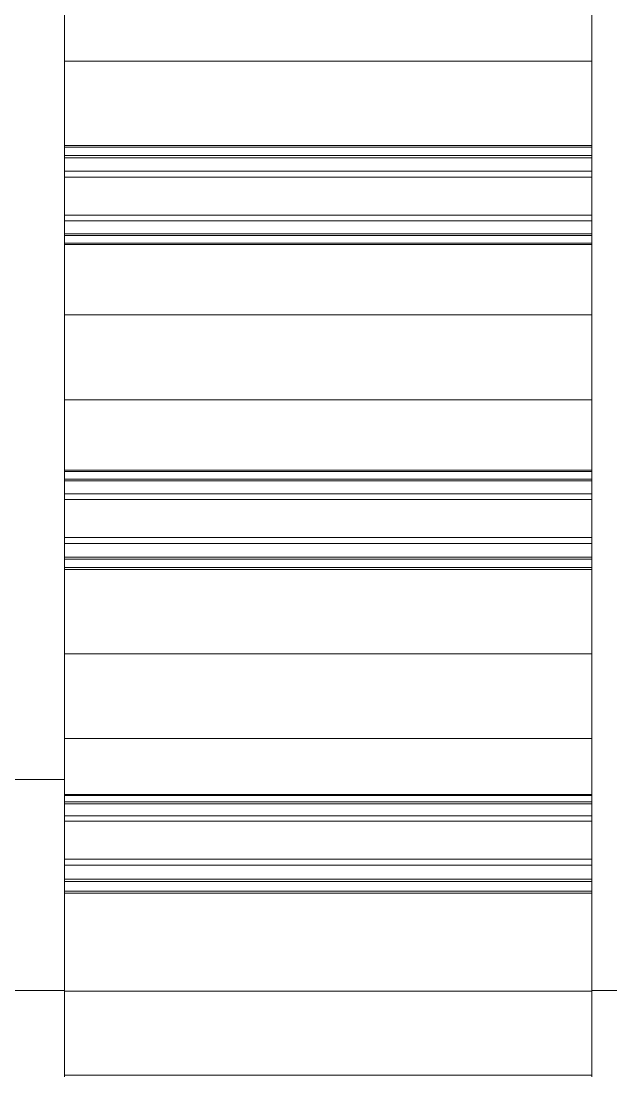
# Model space of a CAD drawing. Header units: millimetres. Extents: x 278858 to 279223, y 218711 to 219074.
# Drawn here: x 279163.72 to 279169.31, y 218914.02 to 218924.01 of the extents above; entities that cross this region are included whole.
import ezdxf

# ---------------------------------------------------------------- set-up
doc = ezdxf.new("R2010")
doc.units = ezdxf.units.MM
doc.header["$LTSCALE"] = 2
doc.layers.add('AM_9', color=251, linetype='Continuous', lineweight=15)

msp = doc.modelspace()

# ---------------------------------------------------------------- linework, layer by layer
at = {"layer": 'AM_9'}
for p, q in [((279164.1308, 218924.4379), (279164.1308, 218923.6363)), ((279169.1308, 218923.6363), (279169.1308, 218924.4379)), ((279164.1308, 218923.6087), (279164.1308, 218923.6363)), ((279164.1308, 218923.6363), (279169.1308, 218923.6363)), ((279169.1308, 218923.6363), (279169.1308, 218923.6087)), ((279164.1308, 218923.5815), (279164.1308, 218923.6087)), ((279164.1308, 218923.5547), (279164.1308, 218923.5815)), ((279164.1308, 218923.5283), (279164.1308, 218923.5547)), ((279164.1308, 218923.5023), (279164.1308, 218923.5283)), ((279169.1308, 218923.6087), (279169.1308, 218923.5815)), ((279169.1308, 218923.5815), (279169.1308, 218923.5547)), ((279169.1308, 218923.5547), (279169.1308, 218923.5283)), ((279169.1308, 218923.5283), (279169.1308, 218923.5023)), ((279164.1308, 218923.4768), (279164.1308, 218923.5023)), ((279164.1308, 218923.4516), (279164.1308, 218923.4768)), ((279164.1308, 218923.4268), (279164.1308, 218923.4516)), ((279164.1308, 218923.4024), (279164.1308, 218923.4268)), ((279169.1308, 218923.5023), (279169.1308, 218923.4768)), ((279169.1308, 218923.4768), (279169.1308, 218923.4516)), ((279169.1308, 218923.4516), (279169.1308, 218923.4268)), ((279169.1308, 218923.4268), (279169.1308, 218923.4024)), ((279164.1308, 218923.3783), (279164.1308, 218923.4024)), ((279164.1308, 218923.3547), (279164.1308, 218923.3783)), ((279164.1308, 218923.3314), (279164.1308, 218923.3547)), ((279164.1308, 218923.3086), (279164.1308, 218923.3314)), ((279169.1308, 218923.4024), (279169.1308, 218923.3783)), ((279169.1308, 218923.3783), (279169.1308, 218923.3547)), ((279169.1308, 218923.3547), (279169.1308, 218923.3314)), ((279169.1308, 218923.3314), (279169.1308, 218923.3086)), ((279164.1308, 218923.2861), (279164.1308, 218923.3086)), ((279164.1308, 218923.2639), (279164.1308, 218923.2861)), ((279164.1308, 218923.2422), (279164.1308, 218923.2639)), ((279164.1308, 218923.2208), (279164.1308, 218923.2422)), ((279164.1308, 218923.1997), (279164.1308, 218923.2208)), ((279169.1308, 218923.3086), (279169.1308, 218923.2861)), ((279169.1308, 218923.2861), (279169.1308, 218923.2639)), ((279169.1308, 218923.2639), (279169.1308, 218923.2422)), ((279169.1308, 218923.2422), (279169.1308, 218923.2208)), ((279169.1308, 218923.2208), (279169.1308, 218923.1997)), ((279164.1308, 218923.1791), (279164.1308, 218923.1997)), ((279164.1308, 218923.1588), (279164.1308, 218923.1791)), ((279164.1308, 218923.1388), (279164.1308, 218923.1588)), ((279164.1308, 218923.1192), (279164.1308, 218923.1388)), ((279164.1308, 218923.0999), (279164.1308, 218923.1192)), ((279169.1308, 218923.1997), (279169.1308, 218923.1791)), ((279169.1308, 218923.1791), (279169.1308, 218923.1588)), ((279169.1308, 218923.1588), (279169.1308, 218923.1388)), ((279169.1308, 218923.1388), (279169.1308, 218923.1192)), ((279169.1308, 218923.1192), (279169.1308, 218923.0999)), ((279164.1308, 218923.081), (279164.1308, 218923.0999)), ((279164.1308, 218923.0625), (279164.1308, 218923.081)), ((279164.1308, 218923.0443), (279164.1308, 218923.0625)), ((279164.1308, 218923.0264), (279164.1308, 218923.0443)), ((279164.1308, 218923.0088), (279164.1308, 218923.0264)), ((279169.1308, 218923.0999), (279169.1308, 218923.081)), ((279169.1308, 218923.081), (279169.1308, 218923.0625)), ((279169.1308, 218923.0625), (279169.1308, 218923.0443)), ((279169.1308, 218923.0443), (279169.1308, 218923.0264)), ((279169.1308, 218923.0264), (279169.1308, 218923.0088)), ((279164.1308, 218922.9916), (279164.1308, 218923.0088)), ((279164.1308, 218922.9747), (279164.1308, 218922.9916)), ((279164.1308, 218922.9582), (279164.1308, 218922.9747)), ((279164.1308, 218922.9419), (279164.1308, 218922.9582)), ((279164.1308, 218922.926), (279164.1308, 218922.9419)), ((279164.1308, 218922.9104), (279164.1308, 218922.926)), ((279169.1308, 218923.0088), (279169.1308, 218922.9916)), ((279169.1308, 218922.9916), (279169.1308, 218922.9747)), ((279169.1308, 218922.9747), (279169.1308, 218922.9582)), ((279169.1308, 218922.9582), (279169.1308, 218922.9419)), ((279169.1308, 218922.9419), (279169.1308, 218922.926)), ((279169.1308, 218922.926), (279169.1308, 218922.9104)), ((279164.1308, 218922.8951), (279164.1308, 218922.9104)), ((279164.1308, 218922.8801), (279164.1308, 218922.8951)), ((279164.1308, 218922.8655), (279164.1308, 218922.8801)), ((279164.1308, 218922.8511), (279164.1308, 218922.8655)), ((279164.1308, 218922.8371), (279164.1308, 218922.8511)), ((279164.1308, 218922.8206), (279164.1308, 218922.8371)), ((279164.1308, 218922.8371), (279169.1308, 218922.8371)), ((279164.1308, 218922.74), (279164.1308, 218922.8206)), ((279164.1308, 218922.8206), (279169.1308, 218922.8206)), ((279169.1308, 218922.9104), (279169.1308, 218922.8951)), ((279169.1308, 218922.8951), (279169.1308, 218922.8801)), ((279169.1308, 218922.8801), (279169.1308, 218922.8655)), ((279169.1308, 218922.8655), (279169.1308, 218922.8511)), ((279169.1308, 218922.8511), (279169.1308, 218922.8371)), ((279169.1308, 218922.8371), (279169.1308, 218922.8206)), ((279169.1308, 218922.8206), (279169.1308, 218922.74)), ((279164.1308, 218922.72), (279164.1308, 218922.74)), ((279164.1308, 218922.74), (279169.1308, 218922.74)), ((279164.1308, 218922.5926), (279164.1308, 218922.72)), ((279164.1308, 218922.72), (279169.1308, 218922.72)), ((279169.1308, 218922.74), (279169.1308, 218922.72)), ((279169.1308, 218922.72), (279169.1308, 218922.5926)), ((279164.1308, 218922.5363), (279164.1308, 218922.5926)), ((279164.1308, 218922.5926), (279169.1308, 218922.5926)), ((279164.1308, 218922.5363), (279164.1308, 218922.1742)), ((279164.1308, 218922.5363), (279169.1308, 218922.5363)), ((279169.1308, 218922.5926), (279169.1308, 218922.5363)), ((279169.1308, 218922.1742), (279169.1308, 218922.5363)), ((279164.1308, 218922.1208), (279164.1308, 218922.1742)), ((279164.1308, 218922.1742), (279169.1308, 218922.1742)), ((279164.1308, 218921.9997), (279164.1308, 218922.1208)), ((279164.1308, 218922.1208), (279169.1308, 218922.1208)), ((279169.1308, 218922.1742), (279169.1308, 218922.1208)), ((279169.1308, 218922.1208), (279169.1308, 218921.9997)), ((279164.1308, 218921.9817), (279164.1308, 218921.9997)), ((279164.1308, 218921.9997), (279169.1308, 218921.9997)), ((279164.1308, 218921.9103), (279164.1308, 218921.9817)), ((279164.1308, 218921.9817), (279169.1308, 218921.9817)), ((279169.1308, 218921.9997), (279169.1308, 218921.9817)), ((279169.1308, 218921.9817), (279169.1308, 218921.9103)), ((279164.1308, 218921.8967), (279164.1308, 218921.9103)), ((279164.1308, 218921.9103), (279169.1308, 218921.9103)), ((279164.1308, 218921.8855), (279164.1308, 218921.8967)), ((279164.1308, 218921.8967), (279169.1308, 218921.8967)), ((279164.1308, 218921.874), (279164.1308, 218921.8855)), ((279164.1308, 218921.8623), (279164.1308, 218921.874)), ((279164.1308, 218921.8503), (279164.1308, 218921.8623)), ((279164.1308, 218921.838), (279164.1308, 218921.8503)), ((279164.1308, 218921.8254), (279164.1308, 218921.838)), ((279164.1308, 218921.8125), (279164.1308, 218921.8254)), ((279169.1308, 218921.9103), (279169.1308, 218921.8967)), ((279169.1308, 218921.8967), (279169.1308, 218921.8855)), ((279169.1308, 218921.8855), (279169.1308, 218921.874)), ((279169.1308, 218921.874), (279169.1308, 218921.8623)), ((279169.1308, 218921.8623), (279169.1308, 218921.8503)), ((279169.1308, 218921.8503), (279169.1308, 218921.838)), ((279169.1308, 218921.838), (279169.1308, 218921.8254)), ((279169.1308, 218921.8254), (279169.1308, 218921.8125)), ((279164.1308, 218921.7993), (279164.1308, 218921.8125)), ((279164.1308, 218921.7858), (279164.1308, 218921.7993)), ((279164.1308, 218921.7721), (279164.1308, 218921.7858)), ((279164.1308, 218921.758), (279164.1308, 218921.7721)), ((279164.1308, 218921.7437), (279164.1308, 218921.758)), ((279164.1308, 218921.729), (279164.1308, 218921.7437)), ((279164.1308, 218921.714), (279164.1308, 218921.729)), ((279169.1308, 218921.8125), (279169.1308, 218921.7993)), ((279169.1308, 218921.7993), (279169.1308, 218921.7858)), ((279169.1308, 218921.7858), (279169.1308, 218921.7721)), ((279169.1308, 218921.7721), (279169.1308, 218921.758)), ((279169.1308, 218921.758), (279169.1308, 218921.7437)), ((279169.1308, 218921.7437), (279169.1308, 218921.729)), ((279169.1308, 218921.729), (279169.1308, 218921.714)), ((279164.1308, 218921.6987), (279164.1308, 218921.714)), ((279164.1308, 218921.6831), (279164.1308, 218921.6987)), ((279164.1308, 218921.6672), (279164.1308, 218921.6831)), ((279164.1308, 218921.6509), (279164.1308, 218921.6672)), ((279164.1308, 218921.6344), (279164.1308, 218921.6509)), ((279164.1308, 218921.6175), (279164.1308, 218921.6344)), ((279164.1308, 218921.6002), (279164.1308, 218921.6175)), ((279169.1308, 218921.714), (279169.1308, 218921.6987)), ((279169.1308, 218921.6987), (279169.1308, 218921.6831)), ((279169.1308, 218921.6831), (279169.1308, 218921.6672)), ((279169.1308, 218921.6672), (279169.1308, 218921.6509)), ((279169.1308, 218921.6509), (279169.1308, 218921.6344)), ((279169.1308, 218921.6344), (279169.1308, 218921.6175)), ((279169.1308, 218921.6175), (279169.1308, 218921.6002)), ((279164.1308, 218921.5827), (279164.1308, 218921.6002)), ((279164.1308, 218921.5648), (279164.1308, 218921.5827)), ((279164.1308, 218921.5465), (279164.1308, 218921.5648)), ((279164.1308, 218921.5279), (279164.1308, 218921.5465)), ((279164.1308, 218921.509), (279164.1308, 218921.5279)), ((279169.1308, 218921.6002), (279169.1308, 218921.5827)), ((279169.1308, 218921.5827), (279169.1308, 218921.5648)), ((279169.1308, 218921.5648), (279169.1308, 218921.5465)), ((279169.1308, 218921.5465), (279169.1308, 218921.5279)), ((279169.1308, 218921.5279), (279169.1308, 218921.509)), ((279164.1308, 218921.4897), (279164.1308, 218921.509)), ((279164.1308, 218921.4701), (279164.1308, 218921.4897)), ((279164.1308, 218921.4501), (279164.1308, 218921.4701)), ((279164.1308, 218921.4298), (279164.1308, 218921.4501)), ((279164.1308, 218921.4091), (279164.1308, 218921.4298)), ((279169.1308, 218921.509), (279169.1308, 218921.4897)), ((279169.1308, 218921.4897), (279169.1308, 218921.4701)), ((279169.1308, 218921.4701), (279169.1308, 218921.4501)), ((279169.1308, 218921.4501), (279169.1308, 218921.4298)), ((279169.1308, 218921.4298), (279169.1308, 218921.4091)), ((279164.1308, 218921.388), (279164.1308, 218921.4091)), ((279164.1308, 218921.3666), (279164.1308, 218921.388)), ((279164.1308, 218921.3448), (279164.1308, 218921.3666)), ((279164.1308, 218921.3226), (279164.1308, 218921.3448)), ((279164.1308, 218921.3001), (279164.1308, 218921.3226)), ((279169.1308, 218921.4091), (279169.1308, 218921.388)), ((279169.1308, 218921.388), (279169.1308, 218921.3666)), ((279169.1308, 218921.3666), (279169.1308, 218921.3448)), ((279169.1308, 218921.3448), (279169.1308, 218921.3226)), ((279169.1308, 218921.3226), (279169.1308, 218921.3001)), ((279164.1308, 218921.2771), (279164.1308, 218921.3001)), ((279164.1308, 218921.2538), (279164.1308, 218921.2771)), ((279164.1308, 218921.2302), (279164.1308, 218921.2538)), ((279164.1308, 218921.2302), (279164.1308, 218920.4266)), ((279164.1308, 218921.2302), (279169.1308, 218921.2302)), ((279169.1308, 218921.3001), (279169.1308, 218921.2771)), ((279169.1308, 218921.2771), (279169.1308, 218921.2538)), ((279169.1308, 218921.2538), (279169.1308, 218921.2302)), ((279169.1308, 218920.4266), (279169.1308, 218921.2302)), ((279164.1308, 218920.403), (279164.1308, 218920.4266)), ((279164.1308, 218920.4266), (279169.1308, 218920.4266)), ((279169.1308, 218920.4266), (279169.1308, 218920.403)), ((279164.1308, 218920.3796), (279164.1308, 218920.403)), ((279164.1308, 218920.3567), (279164.1308, 218920.3796)), ((279164.1308, 218920.3342), (279164.1308, 218920.3567)), ((279164.1308, 218920.312), (279164.1308, 218920.3342)), ((279169.1308, 218920.403), (279169.1308, 218920.3796)), ((279169.1308, 218920.3796), (279169.1308, 218920.3567)), ((279169.1308, 218920.3567), (279169.1308, 218920.3342)), ((279169.1308, 218920.3342), (279169.1308, 218920.312)), ((279164.1308, 218920.2902), (279164.1308, 218920.312)), ((279164.1308, 218920.2688), (279164.1308, 218920.2902)), ((279164.1308, 218920.2477), (279164.1308, 218920.2688)), ((279164.1308, 218920.227), (279164.1308, 218920.2477)), ((279164.1308, 218920.2067), (279164.1308, 218920.227)), ((279169.1308, 218920.312), (279169.1308, 218920.2902)), ((279169.1308, 218920.2902), (279169.1308, 218920.2688)), ((279169.1308, 218920.2688), (279169.1308, 218920.2477)), ((279169.1308, 218920.2477), (279169.1308, 218920.227)), ((279169.1308, 218920.227), (279169.1308, 218920.2067)), ((279164.1308, 218920.1867), (279164.1308, 218920.2067)), ((279164.1308, 218920.1671), (279164.1308, 218920.1867)), ((279164.1308, 218920.1478), (279164.1308, 218920.1671)), ((279164.1308, 218920.1289), (279164.1308, 218920.1478)), ((279164.1308, 218920.1103), (279164.1308, 218920.1289)), ((279169.1308, 218920.2067), (279169.1308, 218920.1867)), ((279169.1308, 218920.1867), (279169.1308, 218920.1671)), ((279169.1308, 218920.1671), (279169.1308, 218920.1478)), ((279169.1308, 218920.1478), (279169.1308, 218920.1289)), ((279169.1308, 218920.1289), (279169.1308, 218920.1103)), ((279164.1308, 218920.092), (279164.1308, 218920.1103)), ((279164.1308, 218920.0741), (279164.1308, 218920.092)), ((279164.1308, 218920.0566), (279164.1308, 218920.0741)), ((279164.1308, 218920.0393), (279164.1308, 218920.0566)), ((279164.1308, 218920.0224), (279164.1308, 218920.0393)), ((279164.1308, 218920.0059), (279164.1308, 218920.0224)), ((279169.1308, 218920.1103), (279169.1308, 218920.092)), ((279169.1308, 218920.092), (279169.1308, 218920.0741)), ((279169.1308, 218920.0741), (279169.1308, 218920.0566)), ((279169.1308, 218920.0566), (279169.1308, 218920.0393)), ((279169.1308, 218920.0393), (279169.1308, 218920.0224)), ((279169.1308, 218920.0224), (279169.1308, 218920.0059)), ((279164.1308, 218919.9896), (279164.1308, 218920.0059)), ((279164.1308, 218919.9737), (279164.1308, 218919.9896)), ((279164.1308, 218919.9581), (279164.1308, 218919.9737)), ((279164.1308, 218919.9428), (279164.1308, 218919.9581)), ((279164.1308, 218919.9278), (279164.1308, 218919.9428)), ((279164.1308, 218919.9131), (279164.1308, 218919.9278)), ((279169.1308, 218920.0059), (279169.1308, 218919.9896)), ((279169.1308, 218919.9896), (279169.1308, 218919.9737)), ((279169.1308, 218919.9737), (279169.1308, 218919.9581)), ((279169.1308, 218919.9581), (279169.1308, 218919.9428)), ((279169.1308, 218919.9428), (279169.1308, 218919.9278)), ((279169.1308, 218919.9278), (279169.1308, 218919.9131)), ((279164.1308, 218919.8988), (279164.1308, 218919.9131)), ((279164.1308, 218919.8847), (279164.1308, 218919.8988)), ((279164.1308, 218919.8709), (279164.1308, 218919.8847)), ((279164.1308, 218919.8575), (279164.1308, 218919.8709)), ((279164.1308, 218919.8443), (279164.1308, 218919.8575)), ((279164.1308, 218919.8314), (279164.1308, 218919.8443)), ((279164.1308, 218919.8188), (279164.1308, 218919.8314)), ((279164.1308, 218919.8065), (279164.1308, 218919.8188)), ((279169.1308, 218919.9131), (279169.1308, 218919.8988)), ((279169.1308, 218919.8988), (279169.1308, 218919.8847)), ((279169.1308, 218919.8847), (279169.1308, 218919.8709)), ((279169.1308, 218919.8709), (279169.1308, 218919.8575)), ((279169.1308, 218919.8575), (279169.1308, 218919.8443)), ((279169.1308, 218919.8443), (279169.1308, 218919.8314)), ((279169.1308, 218919.8314), (279169.1308, 218919.8188)), ((279169.1308, 218919.8188), (279169.1308, 218919.8065)), ((279164.1308, 218919.7945), (279164.1308, 218919.8065)), ((279164.1308, 218919.7828), (279164.1308, 218919.7945)), ((279164.1308, 218919.7713), (279164.1308, 218919.7828)), ((279164.1308, 218919.7601), (279164.1308, 218919.7713)), ((279164.1308, 218919.7465), (279164.1308, 218919.7601)), ((279164.1308, 218919.7601), (279169.1308, 218919.7601)), ((279164.1308, 218919.6751), (279164.1308, 218919.7465)), ((279164.1308, 218919.7465), (279169.1308, 218919.7465)), ((279169.1308, 218919.8065), (279169.1308, 218919.7945)), ((279169.1308, 218919.7945), (279169.1308, 218919.7828)), ((279169.1308, 218919.7828), (279169.1308, 218919.7713)), ((279169.1308, 218919.7713), (279169.1308, 218919.7601)), ((279169.1308, 218919.7601), (279169.1308, 218919.7465)), ((279169.1308, 218919.7465), (279169.1308, 218919.6751)), ((279164.1308, 218919.6571), (279164.1308, 218919.6751)), ((279164.1308, 218919.6751), (279169.1308, 218919.6751)), ((279164.1308, 218919.536), (279164.1308, 218919.6571)), ((279164.1308, 218919.6571), (279169.1308, 218919.6571)), ((279169.1308, 218919.6751), (279169.1308, 218919.6571)), ((279169.1308, 218919.6571), (279169.1308, 218919.536)), ((279164.1308, 218919.4826), (279164.1308, 218919.536)), ((279164.1308, 218919.536), (279169.1308, 218919.536)), ((279169.1308, 218919.536), (279169.1308, 218919.4826)), ((279164.1308, 218919.4826), (279164.1308, 218919.1205)), ((279164.1308, 218919.4826), (279169.1308, 218919.4826)), ((279169.1308, 218919.1205), (279169.1308, 218919.4826)), ((279164.1308, 218919.0642), (279164.1308, 218919.1205)), ((279164.1308, 218919.1205), (279169.1308, 218919.1205)), ((279169.1308, 218919.1205), (279169.1308, 218919.0642)), ((279164.1308, 218918.9368), (279164.1308, 218919.0642)), ((279164.1308, 218919.0642), (279169.1308, 218919.0642)), ((279169.1308, 218919.0642), (279169.1308, 218918.9368)), ((279164.1308, 218918.9168), (279164.1308, 218918.9368)), ((279164.1308, 218918.9368), (279169.1308, 218918.9368)), ((279169.1308, 218918.9368), (279169.1308, 218918.9168)), ((279164.1308, 218918.8362), (279164.1308, 218918.9168)), ((279164.1308, 218918.9168), (279169.1308, 218918.9168)), ((279164.1308, 218918.8197), (279164.1308, 218918.8362)), ((279164.1308, 218918.8362), (279169.1308, 218918.8362)), ((279164.1308, 218918.8057), (279164.1308, 218918.8197)), ((279164.1308, 218918.8197), (279169.1308, 218918.8197)), ((279169.1308, 218918.9168), (279169.1308, 218918.8362)), ((279169.1308, 218918.8362), (279169.1308, 218918.8197)), ((279169.1308, 218918.8197), (279169.1308, 218918.8057)), ((279164.1308, 218918.7913), (279164.1308, 218918.8057)), ((279164.1308, 218918.7766), (279164.1308, 218918.7913)), ((279164.1308, 218918.7617), (279164.1308, 218918.7766)), ((279164.1308, 218918.7464), (279164.1308, 218918.7617)), ((279164.1308, 218918.7308), (279164.1308, 218918.7464)), ((279164.1308, 218918.7149), (279164.1308, 218918.7308)), ((279169.1308, 218918.8057), (279169.1308, 218918.7913)), ((279169.1308, 218918.7913), (279169.1308, 218918.7766)), ((279169.1308, 218918.7766), (279169.1308, 218918.7617)), ((279169.1308, 218918.7617), (279169.1308, 218918.7464)), ((279169.1308, 218918.7464), (279169.1308, 218918.7308)), ((279169.1308, 218918.7308), (279169.1308, 218918.7149)), ((279164.1308, 218918.6986), (279164.1308, 218918.7149)), ((279164.1308, 218918.6821), (279164.1308, 218918.6986)), ((279164.1308, 218918.6652), (279164.1308, 218918.6821)), ((279164.1308, 218918.648), (279164.1308, 218918.6652)), ((279164.1308, 218918.6304), (279164.1308, 218918.648)), ((279164.1308, 218918.6125), (279164.1308, 218918.6304)), ((279169.1308, 218918.7149), (279169.1308, 218918.6986)), ((279169.1308, 218918.6986), (279169.1308, 218918.6821)), ((279169.1308, 218918.6821), (279169.1308, 218918.6652)), ((279169.1308, 218918.6652), (279169.1308, 218918.648)), ((279169.1308, 218918.648), (279169.1308, 218918.6304)), ((279169.1308, 218918.6304), (279169.1308, 218918.6125)), ((279164.1308, 218918.5943), (279164.1308, 218918.6125)), ((279164.1308, 218918.5758), (279164.1308, 218918.5943)), ((279164.1308, 218918.5568), (279164.1308, 218918.5758)), ((279164.1308, 218918.5376), (279164.1308, 218918.5568)), ((279164.1308, 218918.518), (279164.1308, 218918.5376)), ((279169.1308, 218918.6125), (279169.1308, 218918.5943)), ((279169.1308, 218918.5943), (279169.1308, 218918.5758)), ((279169.1308, 218918.5758), (279169.1308, 218918.5568)), ((279169.1308, 218918.5568), (279169.1308, 218918.5376)), ((279169.1308, 218918.5376), (279169.1308, 218918.518)), ((279164.1308, 218918.498), (279164.1308, 218918.518)), ((279164.1308, 218918.4777), (279164.1308, 218918.498)), ((279164.1308, 218918.4571), (279164.1308, 218918.4777)), ((279164.1308, 218918.436), (279164.1308, 218918.4571)), ((279164.1308, 218918.4146), (279164.1308, 218918.436)), ((279169.1308, 218918.518), (279169.1308, 218918.498)), ((279169.1308, 218918.498), (279169.1308, 218918.4777)), ((279169.1308, 218918.4777), (279169.1308, 218918.4571)), ((279169.1308, 218918.4571), (279169.1308, 218918.436)), ((279169.1308, 218918.436), (279169.1308, 218918.4146)), ((279164.1308, 218918.3929), (279164.1308, 218918.4146)), ((279164.1308, 218918.3707), (279164.1308, 218918.3929)), ((279164.1308, 218918.3482), (279164.1308, 218918.3707)), ((279164.1308, 218918.3254), (279164.1308, 218918.3482)), ((279164.1308, 218918.3021), (279164.1308, 218918.3254)), ((279169.1308, 218918.4146), (279169.1308, 218918.3929)), ((279169.1308, 218918.3929), (279169.1308, 218918.3707)), ((279169.1308, 218918.3707), (279169.1308, 218918.3482)), ((279169.1308, 218918.3482), (279169.1308, 218918.3254)), ((279169.1308, 218918.3254), (279169.1308, 218918.3021)), ((279164.1308, 218918.2785), (279164.1308, 218918.3021)), ((279164.1308, 218918.2544), (279164.1308, 218918.2785)), ((279164.1308, 218918.23), (279164.1308, 218918.2544)), ((279164.1308, 218918.2052), (279164.1308, 218918.23)), ((279169.1308, 218918.3021), (279169.1308, 218918.2785)), ((279169.1308, 218918.2785), (279169.1308, 218918.2544)), ((279169.1308, 218918.2544), (279169.1308, 218918.23)), ((279169.1308, 218918.23), (279169.1308, 218918.2052)), ((279164.1308, 218918.18), (279164.1308, 218918.2052)), ((279164.1308, 218918.1545), (279164.1308, 218918.18)), ((279164.1308, 218918.1285), (279164.1308, 218918.1545)), ((279164.1308, 218918.1021), (279164.1308, 218918.1285)), ((279169.1308, 218918.2052), (279169.1308, 218918.18)), ((279169.1308, 218918.18), (279169.1308, 218918.1545)), ((279169.1308, 218918.1545), (279169.1308, 218918.1285)), ((279169.1308, 218918.1285), (279169.1308, 218918.1021)), ((279164.1308, 218918.0753), (279164.1308, 218918.1021)), ((279164.1308, 218918.0481), (279164.1308, 218918.0753)), ((279164.1308, 218918.0205), (279164.1308, 218918.0481)), ((279164.1308, 218918.0205), (279164.1308, 218917.2189)), ((279164.1308, 218918.0205), (279169.1308, 218918.0205)), ((279169.1308, 218918.1021), (279169.1308, 218918.0753)), ((279169.1308, 218918.0753), (279169.1308, 218918.0481)), ((279169.1308, 218918.0481), (279169.1308, 218918.0205)), ((279169.1308, 218917.2189), (279169.1308, 218918.0205)), ((279164.1308, 218917.1993), (279164.1308, 218917.2189)), ((279164.1308, 218917.2189), (279169.1308, 218917.2189)), ((279164.1308, 218917.18), (279164.1308, 218917.1993)), ((279164.1308, 218917.161), (279164.1308, 218917.18)), ((279164.1308, 218917.1424), (279164.1308, 218917.161)), ((279164.1308, 218917.1242), (279164.1308, 218917.1424)), ((279164.1308, 218917.1063), (279164.1308, 218917.1242)), ((279169.1308, 218917.2189), (279169.1308, 218917.1993)), ((279169.1308, 218917.1993), (279169.1308, 218917.18)), ((279169.1308, 218917.18), (279169.1308, 218917.161)), ((279169.1308, 218917.161), (279169.1308, 218917.1424)), ((279169.1308, 218917.1424), (279169.1308, 218917.1242)), ((279169.1308, 218917.1242), (279169.1308, 218917.1063)), ((279164.1308, 218917.0887), (279164.1308, 218917.1063)), ((279164.1308, 218917.0715), (279164.1308, 218917.0887)), ((279164.1308, 218917.0546), (279164.1308, 218917.0715)), ((279164.1308, 218917.038), (279164.1308, 218917.0546)), ((279164.1308, 218917.0218), (279164.1308, 218917.038)), ((279164.1308, 218917.0059), (279164.1308, 218917.0218)), ((279169.1308, 218917.1063), (279169.1308, 218917.0887)), ((279169.1308, 218917.0887), (279169.1308, 218917.0715)), ((279169.1308, 218917.0715), (279169.1308, 218917.0546)), ((279169.1308, 218917.0546), (279169.1308, 218917.038)), ((279169.1308, 218917.038), (279169.1308, 218917.0218)), ((279169.1308, 218917.0218), (279169.1308, 218917.0059)), ((279164.1308, 218916.9903), (279164.1308, 218917.0059)), ((279164.1308, 218916.9751), (279164.1308, 218916.9903)), ((279164.1308, 218916.9601), (279164.1308, 218916.9751)), ((279164.1308, 218916.9455), (279164.1308, 218916.9601)), ((279164.1308, 218916.9312), (279164.1308, 218916.9455)), ((279164.1308, 218916.9172), (279164.1308, 218916.9312)), ((279169.1308, 218917.0059), (279169.1308, 218916.9903)), ((279169.1308, 218916.9903), (279169.1308, 218916.9751)), ((279169.1308, 218916.9751), (279169.1308, 218916.9601)), ((279169.1308, 218916.9601), (279169.1308, 218916.9455)), ((279169.1308, 218916.9455), (279169.1308, 218916.9312)), ((279169.1308, 218916.9312), (279169.1308, 218916.9172)), ((279164.1308, 218916.8284), (279163.1308, 218916.8284)), ((279164.1308, 218916.9034), (279164.1308, 218916.9172)), ((279164.1308, 218916.89), (279164.1308, 218916.9034)), ((279164.1308, 218916.8769), (279164.1308, 218916.89)), ((279164.1308, 218916.8641), (279164.1308, 218916.8769)), ((279164.1308, 218916.8516), (279164.1308, 218916.8641)), ((279164.1308, 218916.8394), (279164.1308, 218916.8516)), ((279164.1308, 218916.8274), (279164.1308, 218916.8394)), ((279164.1308, 218916.8157), (279164.1308, 218916.8274)), ((279169.1308, 218916.9172), (279169.1308, 218916.9034)), ((279169.1308, 218916.9034), (279169.1308, 218916.89)), ((279169.1308, 218916.89), (279169.1308, 218916.8769)), ((279169.1308, 218916.8769), (279169.1308, 218916.8641)), ((279169.1308, 218916.8641), (279169.1308, 218916.8516)), ((279169.1308, 218916.8516), (279169.1308, 218916.8394)), ((279169.1308, 218916.8394), (279169.1308, 218916.8274)), ((279169.1308, 218916.8274), (279169.1308, 218916.8157)), ((279164.1308, 218916.8044), (279164.1308, 218916.8157)), ((279164.1308, 218916.7932), (279164.1308, 218916.8044)), ((279164.1308, 218916.7824), (279164.1308, 218916.7932)), ((279164.1308, 218916.7718), (279164.1308, 218916.7824)), ((279164.1308, 218916.7615), (279164.1308, 218916.7718)), ((279164.1308, 218916.7515), (279164.1308, 218916.7615)), ((279164.1308, 218916.7417), (279164.1308, 218916.7515)), ((279164.1308, 218916.7322), (279164.1308, 218916.7417)), ((279164.1308, 218916.7229), (279164.1308, 218916.7322)), ((279164.1308, 218916.7139), (279164.1308, 218916.7229)), ((279169.1308, 218916.8157), (279169.1308, 218916.8044)), ((279169.1308, 218916.8044), (279169.1308, 218916.7932)), ((279169.1308, 218916.7932), (279169.1308, 218916.7824)), ((279169.1308, 218916.7824), (279169.1308, 218916.7718)), ((279169.1308, 218916.7718), (279169.1308, 218916.7615)), ((279169.1308, 218916.7615), (279169.1308, 218916.7515)), ((279169.1308, 218916.7515), (279169.1308, 218916.7417)), ((279169.1308, 218916.7417), (279169.1308, 218916.7322)), ((279169.1308, 218916.7322), (279169.1308, 218916.7229)), ((279169.1308, 218916.7229), (279169.1308, 218916.7139)), ((279164.1308, 218916.7051), (279164.1308, 218916.7139)), ((279164.1308, 218916.6966), (279164.1308, 218916.7051)), ((279164.1308, 218916.6883), (279164.1308, 218916.6966)), ((279164.1308, 218916.6776), (279164.1308, 218916.6883)), ((279164.1308, 218916.6883), (279169.1308, 218916.6883)), ((279164.1308, 218916.6159), (279164.1308, 218916.6776)), ((279164.1308, 218916.6776), (279169.1308, 218916.6776)), ((279169.1308, 218916.7139), (279169.1308, 218916.7051)), ((279169.1308, 218916.7051), (279169.1308, 218916.6966)), ((279169.1308, 218916.6966), (279169.1308, 218916.6883)), ((279169.1308, 218916.6883), (279169.1308, 218916.6776)), ((279169.1308, 218916.6776), (279169.1308, 218916.6159)), ((279164.1308, 218916.5998), (279164.1308, 218916.6159)), ((279164.1308, 218916.6159), (279169.1308, 218916.6159)), ((279164.1308, 218916.4856), (279164.1308, 218916.5998)), ((279164.1308, 218916.5998), (279169.1308, 218916.5998)), ((279169.1308, 218916.6159), (279169.1308, 218916.5998)), ((279169.1308, 218916.5998), (279169.1308, 218916.4856)), ((279164.1308, 218916.4355), (279164.1308, 218916.4856)), ((279164.1308, 218916.4856), (279169.1308, 218916.4856)), ((279164.1308, 218916.4355), (279164.1308, 218916.0752)), ((279164.1308, 218916.4355), (279169.1308, 218916.4355)), ((279169.1308, 218916.4856), (279169.1308, 218916.4355)), ((279169.1308, 218916.0752), (279169.1308, 218916.4355)), ((279164.1308, 218916.0162), (279164.1308, 218916.0752)), ((279164.1308, 218916.0752), (279169.1308, 218916.0752)), ((279169.1308, 218916.0752), (279169.1308, 218916.0162)), ((279164.1308, 218915.8831), (279164.1308, 218916.0162)), ((279164.1308, 218916.0162), (279169.1308, 218916.0162)), ((279169.1308, 218916.0162), (279169.1308, 218915.8831)), ((279164.1308, 218915.8613), (279164.1308, 218915.8831)), ((279164.1308, 218915.8831), (279169.1308, 218915.8831)), ((279164.1308, 218915.7717), (279164.1308, 218915.8613)), ((279164.1308, 218915.8613), (279169.1308, 218915.8613)), ((279169.1308, 218915.8831), (279169.1308, 218915.8613)), ((279169.1308, 218915.8613), (279169.1308, 218915.7717)), ((279164.1308, 218915.7526), (279164.1308, 218915.7717)), ((279164.1308, 218915.7717), (279169.1308, 218915.7717)), ((279164.1308, 218915.7357), (279164.1308, 218915.7526)), ((279164.1308, 218915.7526), (279169.1308, 218915.7526)), ((279164.1308, 218915.7185), (279164.1308, 218915.7357)), ((279169.1308, 218915.7717), (279169.1308, 218915.7526)), ((279169.1308, 218915.7526), (279169.1308, 218915.7357)), ((279169.1308, 218915.7357), (279169.1308, 218915.7185)), ((279164.1308, 218915.701), (279164.1308, 218915.7185)), ((279164.1308, 218915.6832), (279164.1308, 218915.701)), ((279164.1308, 218915.665), (279164.1308, 218915.6832)), ((279164.1308, 218915.6464), (279164.1308, 218915.665)), ((279164.1308, 218915.6276), (279164.1308, 218915.6464)), ((279164.1308, 218915.6083), (279164.1308, 218915.6276)), ((279169.1308, 218915.7185), (279169.1308, 218915.701)), ((279169.1308, 218915.701), (279169.1308, 218915.6832)), ((279169.1308, 218915.6832), (279169.1308, 218915.665)), ((279169.1308, 218915.665), (279169.1308, 218915.6464)), ((279169.1308, 218915.6464), (279169.1308, 218915.6276)), ((279169.1308, 218915.6276), (279169.1308, 218915.6083)), ((279164.1308, 218915.5888), (279164.1308, 218915.6083)), ((279164.1308, 218915.5688), (279164.1308, 218915.5888)), ((279164.1308, 218915.5485), (279164.1308, 218915.5688)), ((279164.1308, 218915.5279), (279164.1308, 218915.5485)), ((279164.1308, 218915.5069), (279164.1308, 218915.5279)), ((279169.1308, 218915.6083), (279169.1308, 218915.5888)), ((279169.1308, 218915.5888), (279169.1308, 218915.5688)), ((279169.1308, 218915.5688), (279169.1308, 218915.5485)), ((279169.1308, 218915.5485), (279169.1308, 218915.5279)), ((279169.1308, 218915.5279), (279169.1308, 218915.5069)), ((279164.1308, 218915.4855), (279164.1308, 218915.5069)), ((279164.1308, 218915.4638), (279164.1308, 218915.4855)), ((279164.1308, 218915.4417), (279164.1308, 218915.4638)), ((279164.1308, 218915.4192), (279164.1308, 218915.4417)), ((279169.1308, 218915.5069), (279169.1308, 218915.4855)), ((279169.1308, 218915.4855), (279169.1308, 218915.4638)), ((279169.1308, 218915.4638), (279169.1308, 218915.4417)), ((279169.1308, 218915.4417), (279169.1308, 218915.4192)), ((279164.1308, 218915.3963), (279164.1308, 218915.4192)), ((279164.1308, 218915.3731), (279164.1308, 218915.3963)), ((279164.1308, 218915.3494), (279164.1308, 218915.3731)), ((279164.1308, 218915.3254), (279164.1308, 218915.3494)), ((279164.1308, 218915.301), (279164.1308, 218915.3254)), ((279169.1308, 218915.4192), (279169.1308, 218915.3963)), ((279169.1308, 218915.3963), (279169.1308, 218915.3731)), ((279169.1308, 218915.3731), (279169.1308, 218915.3494)), ((279169.1308, 218915.3494), (279169.1308, 218915.3254)), ((279169.1308, 218915.3254), (279169.1308, 218915.301)), ((279164.1308, 218915.2763), (279164.1308, 218915.301)), ((279164.1308, 218915.2511), (279164.1308, 218915.2763)), ((279164.1308, 218915.2255), (279164.1308, 218915.2511)), ((279164.1308, 218915.1995), (279164.1308, 218915.2255)), ((279169.1308, 218915.301), (279169.1308, 218915.2763)), ((279169.1308, 218915.2763), (279169.1308, 218915.2511)), ((279169.1308, 218915.2511), (279169.1308, 218915.2255)), ((279169.1308, 218915.2255), (279169.1308, 218915.1995)), ((279164.1308, 218915.1732), (279164.1308, 218915.1995)), ((279164.1308, 218915.1464), (279164.1308, 218915.1732)), ((279164.1308, 218915.1192), (279164.1308, 218915.1464)), ((279169.1308, 218915.1995), (279169.1308, 218915.1732)), ((279169.1308, 218915.1732), (279169.1308, 218915.1464)), ((279169.1308, 218915.1464), (279169.1308, 218915.1192)), ((279164.1308, 218915.0916), (279164.1308, 218915.1192)), ((279164.1308, 218915.0636), (279164.1308, 218915.0916)), ((279164.1308, 218915.0352), (279164.1308, 218915.0636)), ((279164.1308, 218915.0064), (279164.1308, 218915.0352)), ((279169.1308, 218915.1192), (279169.1308, 218915.0916)), ((279169.1308, 218915.0916), (279169.1308, 218915.0636)), ((279169.1308, 218915.0636), (279169.1308, 218915.0352)), ((279169.1308, 218915.0352), (279169.1308, 218915.0064)), ((279164.1308, 218914.9771), (279164.1308, 218915.0064)), ((279164.1308, 218914.9475), (279164.1308, 218914.9771)), ((279164.1308, 218914.9174), (279164.1308, 218914.9475)), ((279169.1308, 218915.0064), (279169.1308, 218914.9771)), ((279169.1308, 218914.9771), (279169.1308, 218914.9475)), ((279169.1308, 218914.9475), (279169.1308, 218914.9174)), ((279164.1308, 218914.8284), (279163.1308, 218914.8284)), ((279164.1308, 218914.8869), (279164.1308, 218914.9174)), ((279164.1308, 218914.8559), (279164.1308, 218914.8869)), ((279164.1308, 218914.8245), (279164.1308, 218914.8559)), ((279164.1308, 218914.8245), (279164.1308, 218914.0288)), ((279164.1308, 218914.8245), (279169.1308, 218914.8245)), ((279169.1308, 218914.9174), (279169.1308, 218914.8869)), ((279169.1308, 218914.8869), (279169.1308, 218914.8559)), ((279169.1308, 218914.8559), (279169.1308, 218914.8245)), ((279176.1308, 218914.8284), (279169.1308, 218914.8284)), ((279169.1308, 218914.0288), (279169.1308, 218914.8245)), ((279164.1308, 218914.0133), (279164.1308, 218914.0288)), ((279164.1308, 218914.0288), (279169.1308, 218914.0288)), ((279169.1308, 218914.0288), (279169.1308, 218914.0133))]:
    msp.add_line(p, q, dxfattribs=at)

doc.saveas('drawing.dxf')
